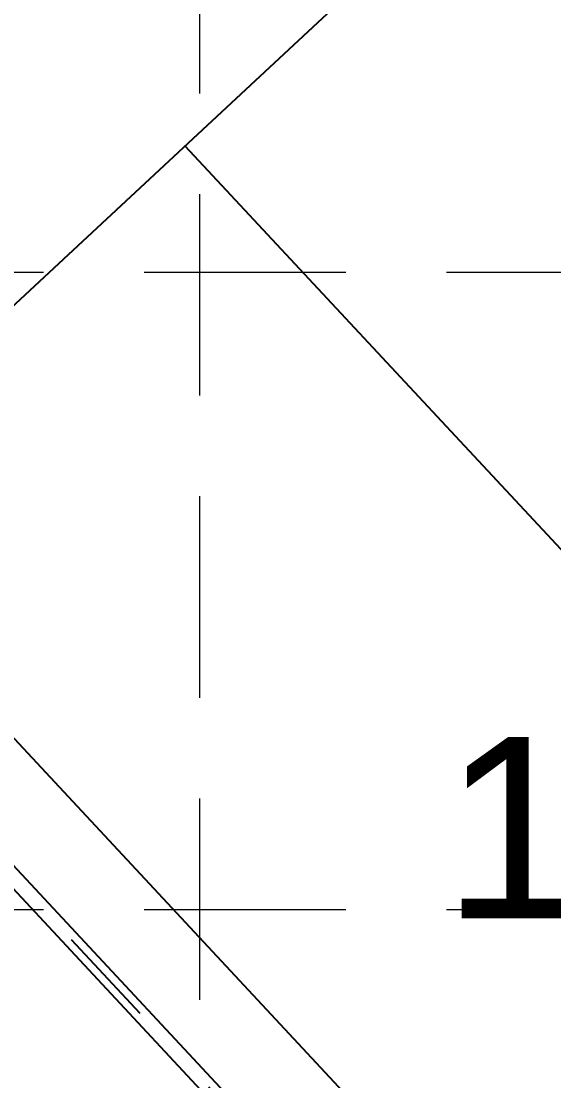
# Model space of a CAD drawing. Header units: inches. Extents: x 3312 to 5850, y 7905 to 11961.
# Drawn here: x 4626.6 to 4679.4, y 9536 to 9641.2 of the extents above; entities that cross this region are included whole.
import ezdxf
from ezdxf.enums import TextEntityAlignment as Align

# ---------------------------------------------------------------- set-up
doc = ezdxf.new("R2010")
doc.units = ezdxf.units.IN
doc.header["$LTSCALE"] = 80
doc.header["$MEASUREMENT"] = 0
doc.linetypes.add('CENTER2', pattern=[1.125, 0.75, -0.125, 0.125, -0.125])
doc.linetypes.add('HIDDEN', pattern=[0.375, 0.25, -0.125])
for name, color, linetype in [('1 LOT NUMBER', 7, 'Continuous'), ('grid', 254, 'HIDDEN'), ('LOTLINE', 7, 'Continuous'), ('STORM', 250, 'Continuous'), ('STORM CL', 7, 'CENTER2')]:
    doc.layers.add(name, color=color, linetype=linetype)
doc.styles.get("Standard").update_dxf_attribs({"font": 'ARIAL.TTF', "height": 25})

msp = doc.modelspace()

# ---------------------------------------------------------------- linework, layer by layer
at = {"layer": 'grid', "color": 252, "linetype": 'HIDDEN', "lineweight": 0}
for p, q in [((4644.32, 8223.99), (4644.32, 11894.2)), ((3378.79, 9616.25), (5783.3, 9616.25)), ((3378.79, 9552.97), (5783.3, 9552.97))]:
    msp.add_line(p, q, dxfattribs=at)
at = {"layer": 'LOTLINE'}
for p, q in [((4739.67, 9718.93), (4604.42, 9592.99)), ((4642.84, 9628.77), (4728.71, 9536.56)), ((4604.42, 9592.99), (4690.29, 9500.78))]:
    msp.add_line(p, q, dxfattribs=at)
at = {"layer": 'STORM', "color": 5, "flags": 128}
for points in [[(4588.73, 9602.75, 0.099949), (4603.03, 9579.46), (4659.5, 9518.82, -0.393465), (4659.51, 9426.88), (4650.34, 9417.03)], [(4590.36, 9602.91, 0.098399), (4604.18, 9580.54), (4660.65, 9519.89, -0.393465), (4660.66, 9425.8), (4635.02, 9398.26)]]:
    msp.add_lwpolyline(points, format="xyb", dxfattribs=at)
at = {"layer": 'STORM CL', "color": 5, "flags": 128}
msp.add_lwpolyline([(4588.88, 9604.72, 0.106609), (4603.61, 9580), (4660.08, 9519.36, -0.393465), (4660.08, 9426.34), (4634.22, 9398.57)], format="xyb", dxfattribs=at)

# ---------------------------------------------------------------- texts
at = {"layer": '1 LOT NUMBER'}
msp.add_text('17', height=18, dxfattribs=at).set_placement((4668.4, 9561.09), align=Align.MIDDLE_LEFT)

doc.saveas('drawing.dxf')
